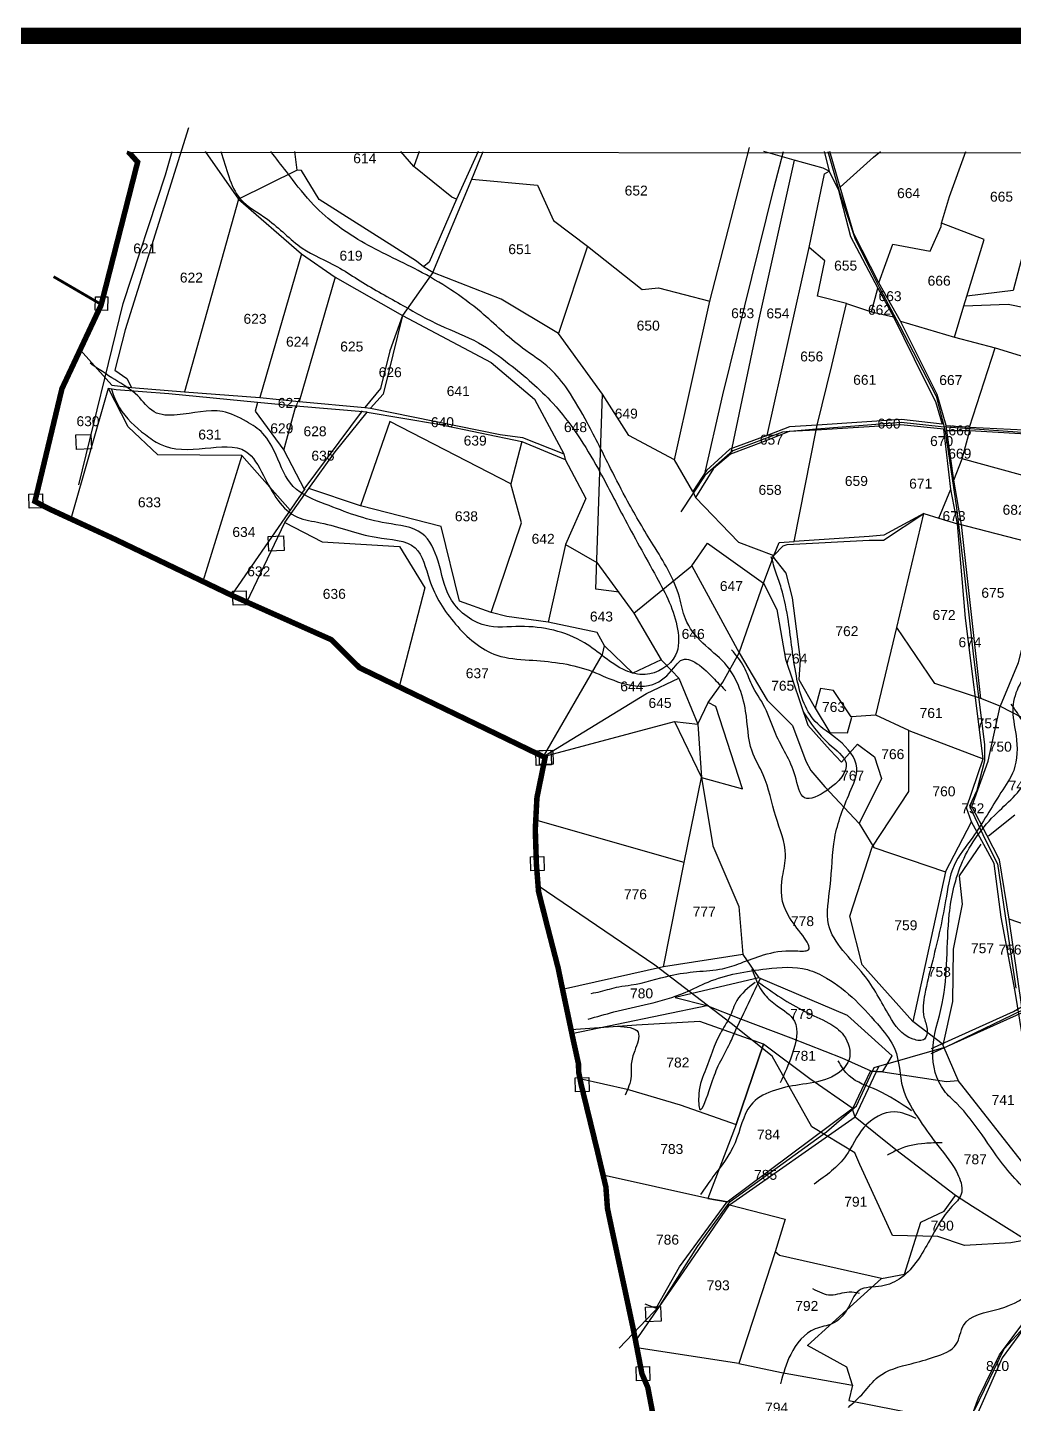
# Model space of a CAD drawing. Header units: inches. Extents: x 192867 to 224088, y 1602358 to 1617481.
# Drawn here: x 196895 to 198690, y 1614157 to 1616661 of the extents above; entities that cross this region are included whole.
import ezdxf
from ezdxf.enums import TextEntityAlignment as Align

# ---------------------------------------------------------------- set-up
doc = ezdxf.new("R2010")
doc.units = ezdxf.units.IN
doc.header["$LTSCALE"] = 15
doc.header["$MEASUREMENT"] = 0
doc.linetypes.add('ACAD_ISO02W100', pattern=[15, 12, -3])
doc.linetypes.add('HIDDEN2', pattern=[0.1875, 0.125, -0.0625])
for name, color, linetype in [('BOUNDRY STONES', 240, 'Continuous'), ('PLOT', 7, 'Continuous'), ('PLOTS NO', 7, 'Continuous'), ('ROAD', 1, 'Continuous'), ('STREAM', 4, 'Continuous'), ('text2', 7, 'Continuous'), ('VILLAGE BOUNDARY STONES', 1, 'Continuous'), ('VILLAGE BOUNDAY', 5, 'Continuous'), ('VILLAGE BOUNDRY', 5, 'Continuous'), ('WUA 8', 3, 'Continuous')]:
    doc.layers.add(name, color=color, linetype=linetype)
doc.styles.get("Standard").update_dxf_attribs({"font": 'arial.ttf'})

msp = doc.modelspace()

# ---------------------------------------------------------------- linework, layer by layer
at = {"layer": 'BOUNDRY STONES'}
for points in [[(197018.9, 1616171.8), (197041.5, 1616171.4), (197041.1, 1616146.7), (197018.4, 1616147.1)], [(196898.1, 1615812.5), (196922.6, 1615813.1), (196923.3, 1615787.6), (196898.7, 1615787)], [(197268.3, 1615636.1), (197292.9, 1615636.7), (197293.5, 1615611.2), (197269, 1615610.6)], [(197825.7, 1615346.7), (197850.2, 1615347.3), (197850.8, 1615321.8), (197826.3, 1615321.2)], [(197809.7, 1615153), (197834.2, 1615153.6), (197834.9, 1615128.1), (197810.3, 1615127.5)], [(197891.3, 1614751.5), (197915.8, 1614752.1), (197916.4, 1614726.6), (197891.9, 1614726)], [(198001.7, 1614225.8), (198026.2, 1614226.4), (198026.8, 1614200.9), (198002.3, 1614200.3)]]:
    msp.add_lwpolyline(points, close=True, dxfattribs=at)
at = {"layer": 'PLOT'}
for points in [[(197188.3, 1616479.2), (197073.2, 1616111.5), (197053.9, 1616038), (197075.7, 1616022.9), (197084.7, 1616006.7)], [(197218.6, 1616435.7), (197279, 1616349), (197393.5, 1616249.9), (197454.9, 1616207.5), (197577.3, 1616137.4), (197738.4, 1616052), (197816.9, 1615985.6), (197870.3, 1615885.9)], [(198104.9, 1615817.7), (198071.7, 1615875.2), (197988.7, 1615919.5), (197940.4, 1615994.5), (197861, 1616104.7), (197756.3, 1616167.1), (197632.2, 1616216), (197615.3, 1616225.9), (197602.7, 1616236.6), (197425.4, 1616348.5), (197393.6, 1616401.5), (197385.8, 1616401.7), (197381.1, 1616435.7)], [(197675.1, 1616349.3), (197666.8, 1616353.1), (197597.8, 1616408.3), (197574.3, 1616435.7)], [(197607.7, 1616435.7), (197597.8, 1616408.3)], [(197714.9, 1616435.7), (197675.1, 1616349.3), (197625.6, 1616234.7), (197615.3, 1616225.9)], [(197632.2, 1616216), (197703, 1616385.5), (197724, 1616435.7)], [(197703, 1616385.5), (197822.4, 1616374.7), (197851.9, 1616310.3), (197913.7, 1616264), (198012.8, 1616184.8), (198042.4, 1616187.7), (198135.8, 1616163.9), (198208, 1616443.1)], [(198343.4, 1616435.7), (198352.9, 1616400.2), (198369.5, 1616365.6), (198391.3, 1616281.5), (198441.1, 1616187.2), (198470, 1616135.4), (198526.1, 1616020.8), (198545.8, 1615981.5), (198558.2, 1615940.2), (198484, 1615948.4), (198330.9, 1615938.2), (198280.9, 1615935), (198240.1, 1615919.4), (198172.4, 1615894.5), (198129.7, 1615855.8), (198104.9, 1615817.7), (198110, 1615806.5)], [(198703, 1614880.6), (198679.9, 1615039.8), (198662.4, 1615147.6), (198639.1, 1615192.4), (198612.3, 1615245), (198641.7, 1615327.3), (198663.5, 1615427.5), (198628.2, 1615441.4), (198545.1, 1615468.6), (198475.8, 1615570.2), (198524.9, 1615777.4), (198552.1, 1615769), (198586.2, 1615758.8), (198574.2, 1615821.9), (198561, 1615930.7), (198483.3, 1615938.6), (198329.1, 1615928.9), (198280, 1615926.4), (198237.8, 1615910), (198173.4, 1615885.4), (198142.7, 1615859.1), (198110, 1615806.5), (198188.2, 1615725.7), (198252.4, 1615701.2), (198262, 1615724.9), (198289.2, 1615726.6), (198329.1, 1615928.9), (198330.9, 1615938.2), (198357.6, 1616046.7), (198384.1, 1616159.7), (198331.6, 1616172.5), (198344.9, 1616236.8), (198316.5, 1616261.5), (198344.5, 1616395.5), (198352.9, 1616400.2), (198341.8, 1616405.6), (198289.2, 1616420), (198233.9, 1616435.7)], [(198628.2, 1615441.4), (198593.3, 1615757.8), (198579.4, 1615837.9), (198566.5, 1615928.4), (198565.7, 1615937.7), (198549.2, 1615993.9), (198482.4, 1616127.5), (198443.1, 1616197.3), (198397.5, 1616286.3), (198373, 1616370.8), (198354, 1616435.7)], [(198373, 1616370.8), (198433.6, 1616425.5), (198445.8, 1616435.7)], [(198580.4, 1616098.3), (198597.6, 1616155.2), (198602.8, 1616172.7), (198634.6, 1616276), (198557, 1616305.3), (198571.6, 1616354.3), (198600.9, 1616435.7)], [(198289.2, 1616420), (198224.6, 1616130.9), (198173.4, 1615885.4)], [(197385.8, 1616401.7), (197279, 1616349), (197180.9, 1615998.9)], [(198443.1, 1616197.3), (198468.2, 1616267.4), (198536.5, 1616254.8), (198556.2, 1616299.6), (198557, 1616305.3)], [(197913.7, 1616264), (197861, 1616104.7)], [(198240.1, 1615919.4), (198316.5, 1616261.5)], [(197393.5, 1616249.9), (197317.8, 1615988.5)], [(198704.1, 1616247.3), (198687, 1616183.2), (198602.8, 1616172.7)], [(197632.2, 1616216), (197577.3, 1616137.4), (197541.8, 1615994.7), (197518.8, 1615968.9)], [(197454.9, 1616207.5), (197389.3, 1615981.3)], [(198429.8, 1616144.1), (198441.1, 1616187.2)], [(198071.7, 1615875.2), (198135.8, 1616163.9)], [(198384.1, 1616159.7), (198429.8, 1616144.1), (198470, 1616135.4)], [(198597.6, 1616155.2), (198678, 1616158.4), (198901.1, 1616112.8)], [(197577.3, 1616137.4), (197553.9, 1616073.1), (197537.1, 1616004.7), (197508.5, 1615970.2)], [(198482.4, 1616127.5), (198580.4, 1616098.3), (198654.3, 1616078.7), (198875.4, 1616010.8)], [(196991, 1616074.9), (197048.7, 1616011.1), (197084.7, 1616006.7), (197180.9, 1615998.9), (197317.8, 1615988.5), (197389.3, 1615981.3), (197508.5, 1615970.2), (197518.8, 1615968.9), (197754.5, 1615921.5), (197795, 1615915.8), (197870.3, 1615885.9), (197873, 1615875.8)], [(198608, 1615934.3), (198654.3, 1616078.7)], [(198566.5, 1615928.4), (198608.3, 1615928.3), (198854.5, 1615913.7), (199022.8, 1615904.7), (199329.5, 1615942.2), (199430.2, 1615978.1), (199548.7, 1616005.4), (199619.9, 1616021.6), (199661.4, 1616022.1)], [(197512.7, 1615962), (197383.2, 1615972.6), (197313.5, 1615979.6), (197152.4, 1615994.9), (197056.5, 1616002.5), (197042.1, 1616004.9), (196974.3, 1615767.7)], [(197373.2, 1615783.9), (197285.1, 1615883.3), (197132.3, 1615884), (197078.4, 1615935.3), (197042.9, 1616004.6)], [(197970.9, 1615634.6), (197928.4, 1615639.9), (197940.4, 1615994.5)], [(197313.5, 1615979.6), (197309.2, 1615963.4), (197361.3, 1615892.6), (197383.2, 1615972.6)], [(197361.3, 1615892.6), (197398.5, 1615822.1), (197504.3, 1615964)], [(197833.2, 1615335.4), (197940.5, 1615521.3), (197944.5, 1615537), (197931.3, 1615561.3), (197842.2, 1615579.9), (197767, 1615590.4), (197738.1, 1615597.8), (197680.9, 1615618.3), (197647.7, 1615754.2), (197500.9, 1615791.5), (197406.8, 1615823), (197454.6, 1615889.9), (197512.7, 1615962), (197642.7, 1615939.8), (197794.3, 1615908.6), (197873, 1615875.8), (197910.4, 1615804.9), (197873.2, 1615721.3), (197842.2, 1615579.9)], [(197738.1, 1615597.8), (197793.7, 1615760.8), (197774.1, 1615831.6), (197554, 1615944.8), (197500.9, 1615791.5)], [(198565.7, 1615937.7), (198608, 1615934.3), (198856.5, 1615922.7)], [(197794.3, 1615908.6), (197774.1, 1615831.6)], [(198579.4, 1615837.9), (198594.3, 1615877), (198608.3, 1615928.3)], [(198854.5, 1615913.7), (198830.8, 1615812), (198812, 1615702.3), (198747.6, 1615716.9), (198586.2, 1615758.8)], [(197285.1, 1615883.3), (197214.1, 1615654.1)], [(199022.8, 1615904.7), (198999.1, 1615796.4), (198830.8, 1615812), (198594.3, 1615877)], [(197399.4, 1615822.3), (197266, 1615629.1)], [(197294, 1615616.6), (197363.5, 1615761.4), (197406.8, 1615823)], [(198552.1, 1615769), (198574.2, 1615821.9)], [(197363.5, 1615761.4), (197430.8, 1615726), (197571.5, 1615717.3), (197617.8, 1615642.3), (197570.9, 1615462.3)], [(197873.2, 1615721.3), (197930.3, 1615688.3), (197997.9, 1615596.4), (198047.2, 1615511.5), (198066.7, 1615491.6), (198079.2, 1615478.3), (198113.9, 1615394.5), (198133, 1615434.1), (198159.7, 1615470.8), (198189, 1615524), (198233.6, 1615650.7), (198252.4, 1615701.2), (198268.9, 1615718.8), (198276.1, 1615720.9), (198425.7, 1615729), (198451.3, 1615729.3), (198524.9, 1615777.4), (198452.3, 1615738), (198425.5, 1615735.9), (198289.2, 1615726.6)], [(198103.1, 1615682.7), (198189, 1615524), (198239.9, 1615438.2), (198285.9, 1615391.9), (198310.2, 1615327.4), (198319.5, 1615310.1), (198344.7, 1615280.3), (198407.4, 1615214), (198434, 1615170.1), (198564, 1615126.2), (198611.2, 1615217.1), (198602.4, 1615242.6), (198632.8, 1615331.3), (198600.6, 1615587), (198586.2, 1615758.8)], [(197997.9, 1615596.4), (198103.1, 1615682.7), (198131.5, 1615723.6), (198233.6, 1615650.7)], [(198747.6, 1615716.9), (198696.6, 1615506.2), (198663.5, 1615427.5), (198742.1, 1615386.5), (198797, 1615354.2), (198951.1, 1615300.6)], [(198249.1, 1615700.6), (198273.8, 1615668.8), (198285.6, 1615624.5), (198300, 1615511.6), (198297.5, 1615475.4), (198327.6, 1615423.8)], [(198233.6, 1615650.7), (198257.7, 1615602.7), (198273.3, 1615512.5), (198314.1, 1615392.6), (198354.7, 1615347.4), (198374.9, 1615325.5), (198404.4, 1615358.1), (198435.3, 1615335.3), (198447.6, 1615295.5), (198407.4, 1615214)], [(198437.7, 1615410.8), (198475.8, 1615570.2)], [(198047.2, 1615511.5), (197996.1, 1615487.3), (197944.5, 1615537)], [(197833.2, 1615335.4), (198020.8, 1615450.1), (198079.2, 1615478.3)], [(198560.4, 1614811.1), (198504.6, 1614853.6), (198413, 1614956.9), (198390.1, 1615045.4), (198431.1, 1615171), (198497.3, 1615271.8), (198497.6, 1615383.1), (198437.7, 1615410.8), (198393, 1615407.7), (198360.4, 1615455.9), (198336.9, 1615459.6), (198327.6, 1615423.8), (198354.1, 1615379.5), (198386.2, 1615378.7), (198393.7, 1615407.1)], [(198051.3, 1614953.3), (198089, 1615143.1), (198120.5, 1615297.2), (198195.4, 1615276.8), (198146.8, 1615426.7), (198133, 1615434.1)], [(197833.2, 1615335.4), (198071.3, 1615399.4), (198113.9, 1615394.5), (198120.5, 1615297.2), (198141.1, 1615173.5), (198188.8, 1615063.1), (198196, 1614975.9), (198224.9, 1614933)], [(198071.3, 1615399.4), (198120.5, 1615297.2)], [(198497.6, 1615383.1), (198632.8, 1615331.3)], [(198089, 1615143.1), (197819.4, 1615220.2)], [(198772.8, 1614513.8), (198732.8, 1614651.1), (198691, 1614908.3), (198665.6, 1615043.3), (198653, 1615141), (198611.2, 1615217.1)], [(198690.4, 1615229.2), (198642.3, 1615190.8)], [(198628.2, 1615176), (198589.1, 1615118.4), (198594.4, 1615067.2), (198578.3, 1614985.1), (198576.7, 1614889.9), (198559.1, 1614811), (198588.5, 1614743.4)], [(198564, 1615126.2), (198504.6, 1614853.6)], [(198856.3, 1614978.9), (198679.9, 1615039.8)], [(198196, 1614975.9), (198051.3, 1614953.3), (197868.1, 1614911.9)], [(197885, 1614831.8), (198130.1, 1614882.7), (198191.8, 1614858.7), (198283.1, 1614824.3), (198375.6, 1614787.4), (198428.4, 1614763.8), (198450.5, 1614762.7), (198467.2, 1614791.4), (198386.1, 1614864.4), (198224.9, 1614933), (198072.5, 1614897.6), (198130.1, 1614882.7)], [(198538.8, 1614804.4), (198688, 1614871.8), (198821.2, 1614949.8)], [(198538.4, 1614795.4), (198705.6, 1614871)], [(198606.7, 1614121.5), (198624.3, 1614169.7), (198662.5, 1614247.6), (198708.6, 1614309.2), (198761.3, 1614352.8), (198796.3, 1614394.4), (198723.8, 1614432.6), (198706.3, 1614458.9), (198613.1, 1614517.1), (198582.6, 1614537.6), (198473.7, 1614620.5), (198400.1, 1614679.6), (198394.5, 1614696.2), (198317.6, 1614749.7), (198233.3, 1614812.7), (198117.7, 1614853.8), (198002.8, 1614847), (197883.6, 1614838.5)], [(198017.9, 1614340.3), (198038.1, 1614332.2), (198080.4, 1614407.5), (198167.1, 1614525.6), (198396.4, 1614696.8), (198428.1, 1614763.7), (198450.4, 1614762.5), (198565.9, 1614744.9), (198586.4, 1614746.5), (198708.3, 1614591.2), (198772.8, 1614513.8), (198818.2, 1614499.4), (198836.8, 1614528.8), (198873.6, 1614519.8), (198887.8, 1614619.7), (198852.8, 1614686.6), (198888.5, 1614780.6), (198715.4, 1614843.6)], [(197899.6, 1614750.4), (197985.8, 1614730.5), (198082, 1614702.1), (198183.5, 1614666.2), (198233.3, 1614812.7), (198183.5, 1614666.2), (198132.3, 1614532.2), (198167.1, 1614525.6), (198132.3, 1614532.2), (197941.8, 1614574.3)], [(198000.9, 1614272.5), (198087.9, 1614398.3), (198171.6, 1614520.6), (198400, 1614680.3), (198443.7, 1614773)], [(198395.3, 1614192.3), (198385.1, 1614224.9), (198313.5, 1614264.4), (198359, 1614305.9), (198448.1, 1614386.3), (198489.4, 1614394.2), (198519.6, 1614488.9), (198561.9, 1614508.8), (198582.6, 1614537.6)], [(198171.6, 1614520.6), (198272.9, 1614494.3), (198254.4, 1614435), (198188.4, 1614232), (198003.2, 1614260.5)], [(198448.1, 1614386.3), (198262.7, 1614428.4), (198254.4, 1614435)], [(198642.1, 1613898.6), (198656.1, 1613937.5), (198724.2, 1613946.5), (198810.4, 1613904.1), (198724.2, 1613946.5), (198800.6, 1614220.4), (198782.8, 1614241.8), (198719.9, 1614262.5), (198715.2, 1614300), (198712.6, 1614303.8), (198667.5, 1614242.2), (198616.3, 1614126.7), (198608.1, 1614092.3), (198576.6, 1613975)], [(198188.4, 1614232), (198266.1, 1614215.6), (198395.3, 1614192.3), (198388.8, 1614164.4), (198606.7, 1614121.5)]]:
    msp.add_lwpolyline(points, dxfattribs=at)
at = {"layer": 'ROAD'}
for points in [[(196988.8, 1615829.8), (197069.5, 1616159.4), (197146, 1616393.6), (197158.1, 1616435.7)], [(198124.7, 1615841.9), (198159.3, 1615993.1), (198252.1, 1616368.4), (198270, 1616435.7)], [(198350.6, 1616435.7), (198371.2, 1616363.7), (198400.1, 1616276.4), (198444.5, 1616188.2), (198480.4, 1616119.3), (198547, 1615991.1), (198563.6, 1615927.2), (198584.3, 1615787.8), (198597.3, 1615674.9), (198614.4, 1615522.4), (198635.3, 1615357), (198635.2, 1615327.8), (198621.2, 1615274.1), (198607.9, 1615245.6), (198636.7, 1615183.6), (198658.7, 1615140.2), (198692.3, 1614914.2)], [(199837.2, 1616134.2), (199746.8, 1616071.7), (199667, 1616028.2), (199629.2, 1616024.6), (199397.4, 1615972.5), (199326.9, 1615944.8), (199082.3, 1615920.3), (199027.8, 1615909.6), (198721.4, 1615923.7), (198556.6, 1615935.4), (198483.6, 1615943.1), (198322.6, 1615930.4), (198268.1, 1615925.3), (198177.4, 1615891.6), (198126.5, 1615846.8), (198082.9, 1615780.7)], [(198434.5, 1614770), (198565.4, 1614808), (198721.3, 1614882.8), (198824.5, 1614949.5), (198999.2, 1615081), (199156.5, 1615199.5), (199225.3, 1615254.7), (199352.9, 1615430.1), (199526.2, 1615606), (199594.2, 1615677.7), (199682.4, 1615745.7), (199777.8, 1615802.4), (199782.3, 1615805.9)], [(198617.2, 1614147.1), (198671.1, 1614258.4), (198729.5, 1614322.3), (198797.9, 1614388.2), (198792.7, 1614434.8), (198745.6, 1614462.5), (198683.3, 1614451.2), (198598.9, 1614446.6), (198550.1, 1614462.8), (198468.1, 1614464.7), (198408.5, 1614594), (198399.6, 1614614.7), (198321.4, 1614662.2), (198249.4, 1614790.6), (198174.7, 1614850.4), (198036, 1614956.3), (197823.7, 1615100.2)], [(197971.2, 1614259.9), (198045.9, 1614338.5), (198113.6, 1614444.9), (198173, 1614526.7), (198347.8, 1614653.3), (198402.2, 1614700.3), (198434.5, 1614770)]]:
    msp.add_lwpolyline(points, dxfattribs=at)
at = {"layer": 'STREAM'}
for points, knots in [([(197246.8, 1616435.7), (197258.1, 1616406.1), (197265.8, 1616350), (197340.4, 1616311.9), (197388.4, 1616257.1), (197451.3, 1616232.7), (197508.3, 1616194.5), (197571.1, 1616160.1), (197642.8, 1616118.4), (197714.4, 1616092.6), (197781.9, 1616042.1), (197863.7, 1615972.7), (197927, 1615873.4), (197982, 1615763.7), (198035.4, 1615669.4), (198079, 1615587.8), (198081.1, 1615510.4), (198027.4, 1615478.4), (197963.7, 1615495), (197904.8, 1615556.8), (197810.1, 1615577.1), (197720.3, 1615565.3), (197655.8, 1615618.3), (197646.3, 1615686.7), (197617, 1615752.8), (197528, 1615759), (197454.2, 1615787.7), (197371.9, 1615819.9), (197350.7, 1615878.6), (197328.1, 1615923.6), (197290.8, 1615947.2), (197239.2, 1615973), (197182.5, 1615954.7), (197122.2, 1615956.1), (197095.7, 1615997), (197052.9, 1616020.9), (197024, 1616040.6), (197009.2, 1616050.7)], [191.835668, 191.835668, 191.835668, 191.835668, 284.929674, 346.481786, 428.840628, 501.21633, 544.460866, 634.578171, 716.010995, 792.941331, 860.998753, 967.306455, 1113.330002, 1209.323399, 1336.017288, 1438.524206, 1485.851564, 1551.547626, 1587.870318, 1677.710905, 1797.992218, 1862.544997, 1943.271789, 2013.354573, 2071.457799, 2138.807573, 2255.070204, 2321.711221, 2386.712128, 2432.857954, 2469.865944, 2516.930639, 2599.298954, 2642.031661, 2683.608429, 2734.345503, 2788.43247, 2788.43247, 2788.43247, 2788.43247]), ([(197920.2, 1614904.8), (197925.9, 1614905.9), (197942.7, 1614909.2), (197966.4, 1614917.2), (198009.9, 1614921.4), (198055.7, 1614937.3), (198111.5, 1614945.4), (198155.3, 1614946.9), (198195, 1614960.9), (198237.7, 1614977.6), (198274.7, 1614984.5), (198336.9, 1614978.1), (198263, 1615050.6), (198264.4, 1615104.6), (198278.9, 1615167.9), (198251.6, 1615228.2), (198240.9, 1615293.8), (198204.3, 1615352), (198205.3, 1615425.7), (198176.7, 1615499.8), (198121.5, 1615540), (198089.4, 1615580.4), (198078.5, 1615647.9), (198034.9, 1615716.5), (197989.5, 1615792.1), (197951.6, 1615867.1), (197917.3, 1615935.8), (197882.5, 1615997.5), (197844.7, 1616046.4), (197783.2, 1616083.2), (197713.1, 1616155), (197613.2, 1616219.2), (197500.3, 1616268.4), (197417.5, 1616329.9), (197371.4, 1616393.1), (197347.2, 1616423.7), (197337.6, 1616435.7)], [0, 0, 0, 0, 1.689878, 5.073348, 7.322631, 14.53612, 19.252728, 23.928308, 27.327752, 31.654464, 37.158478, 39.517468, 46.199966, 53.63578, 57.51862, 64.599417, 72.383165, 77.068347, 84.327881, 93.662754, 98.99388, 104.305099, 108.324464, 118.798345, 127.827198, 134.447094, 143.557928, 150.466451, 155.366781, 161.548998, 171.331692, 184.833383, 196.215861, 207.691762, 214.64681, 219.200568, 219.200568, 219.200568, 219.200568]), ([(199697.9, 1616435.7), (199683.5, 1616418.4), (199654.2, 1616384.2), (199659.8, 1616320.9), (199670, 1616263.5), (199689.1, 1616212), (199691.9, 1616157.4), (199707, 1616098.4), (199675, 1616034.8), (199668.2, 1615955.6), (199617.5, 1615898.7), (199569.8, 1615846.9), (199508.6, 1615789.3), (199432.4, 1615747.7), (199371.2, 1615690.7), (199330.6, 1615653.4), (199298.2, 1615604.9), (199259.1, 1615554.7), (199179.1, 1615525.8), (199095.6, 1615568.2), (199032.9, 1615622.2), (198981.6, 1615696.5), (198904.4, 1615694.3), (198831.9, 1615709.5), (198828.4, 1615811.7), (198834.4, 1615723.6), (198816.6, 1615682.9), (198807.5, 1615631.3), (198810.5, 1615577.4), (198772.9, 1615534.1), (198716.6, 1615501.6), (198678.5, 1615436.3), (198695.4, 1615370.5), (198695.4, 1615313.6), (198654.6, 1615256.4), (198622.8, 1615197.2), (198573.5, 1615138.6), (198563.1, 1615055.4), (198544.3, 1614977.8), (198526.7, 1614909.2), (198520.8, 1614866.9), (198532.9, 1614842.5), (198529.1, 1614816.6), (198487.8, 1614823), (198456, 1614872), (198418, 1614947.6), (198339.1, 1615012.8), (198358.3, 1615106.7), (198357.5, 1615188.5), (198383.7, 1615256.7), (198413.3, 1615320.1), (198372.5, 1615367.6), (198313.3, 1615401.3), (198289.1, 1615487.1), (198281.7, 1615568.4), (198270.1, 1615631.6), (198255.9, 1615669.8), (198250.3, 1615689), (198247.3, 1615699)], [1694.445512, 1694.445512, 1694.445512, 1694.445512, 1760.108555, 1823.843608, 1873.816387, 1937.20548, 1985.976132, 2038.046293, 2113.854856, 2189.299557, 2270.660303, 2333.149456, 2402.466518, 2521.119223, 2590.999723, 2653.076005, 2685.213638, 2765.925882, 2840.909141, 2917.610454, 3029.956773, 3096.881415, 3166.667076, 3250.004297, 3294.141674, 3349.151643, 3392.347459, 3452.320927, 3497.837586, 3550.142559, 3611.213724, 3696.716201, 3748.738608, 3812.113791, 3858.745668, 3954.719393, 4016.277084, 4082.381665, 4199.855139, 4256.204505, 4297.934548, 4320.716423, 4339.47496, 4360.09916, 4420.425561, 4509.246172, 4620.137331, 4689.54735, 4778.339213, 4865.542799, 4911.649434, 4971.518518, 5026.597032, 5116.115418, 5216.124986, 5278.177516, 5306.845757, 5338.163661, 5338.163661, 5338.163661, 5338.163661]), ([(197914.7, 1614858.1), (197930.2, 1614862.6), (197966.5, 1614873.1), (198026.1, 1614885.7), (198084.5, 1614901.4), (198150.9, 1614937), (198226.6, 1614949.2), (198302.5, 1614955.8), (198377.7, 1614919.6), (198427.6, 1614866), (198481.7, 1614798.8), (198479.3, 1614732), (198515.5, 1614676.2), (198552.1, 1614624.5), (198585.5, 1614586.4), (198599.2, 1614539.3), (198562.7, 1614506.6), (198534.5, 1614453.5), (198499.8, 1614392.6), (198448.8, 1614368.8), (198401, 1614373.2), (198388.9, 1614328.4), (198361.3, 1614301.6), (198315.3, 1614296.2), (198279.6, 1614251.8), (198269.3, 1614213.1), (198264.5, 1614195.1)], [0, 0, 0, 0, 4.753746, 11.140067, 18.005136, 22.480817, 33.189331, 40.505888, 44.234708, 57.292656, 61.935625, 69.025053, 75.691418, 81.09073, 87.703249, 91.007848, 93.773242, 100.965691, 109.330466, 113.241293, 117.304358, 121.421486, 124.959057, 128.177993, 134.503892, 140.050213, 140.050213, 140.050213, 140.050213])]:
    msp.add_open_spline(points, degree=3, knots=knots, dxfattribs=at)
for points in [[(197047.5, 1616004.6), (197062.5, 1615969.9), (197109.7, 1615921), (197136.4, 1615903.5), (197218.4, 1615896.2), (197292.3, 1615890.5), (197324.4, 1615846.6), (197386.4, 1615770.8), (197427.7, 1615760.7), (197529, 1615734.3), (197600.4, 1615714.9), (197626.2, 1615657.1), (197673.5, 1615576.4), (197748.8, 1615519.9), (197807.4, 1615511.1), (197914.6, 1615493.1), (197968.1, 1615471.7), (198032.1, 1615466.8), (198070.5, 1615496.8), (198082.7, 1615510), (198144.1, 1615476.5), (198164.8, 1615455.1)], [(198305.6, 1615416.9), (198352.4, 1615358.8), (198383.5, 1615323.5), (198349.6, 1615274.6), (198308, 1615260.6), (198290.9, 1615300.3), (198255.8, 1615376.2), (198235.9, 1615424.9), (198212, 1615466.6), (198198.4, 1615498.2), (198175.5, 1615529.5)], [(201245.9, 1613153.1), (201184.5, 1613141.7), (201129.9, 1613134.4), (201038.8, 1613141.1), (200902, 1613191.7), (200752.9, 1613244.5), (200565.3, 1613312.1), (200509.8, 1613363.4), (200432.8, 1613401), (200317.1, 1613475), (200196.7, 1613518.6), (200119.5, 1613546.4), (199904.4, 1613616.9), (199854.8, 1613615.6), (199729.8, 1613646.1), (199627.9, 1613661.4), (199508.5, 1613697.9), (199437.6, 1613745.3), (199314.6, 1613864.7), (199198.7, 1614007), (199124.8, 1614132.3), (199111, 1614219.8), (199017.4, 1614319.9), (198877.1, 1614428.4), (198744.9, 1614517.6), (198673.8, 1614587.5), (198584.7, 1614704.5), (198561.9, 1614728.1), (198541, 1614798.6), (198558.2, 1614886.3), (198571.2, 1615048.9), (198595.1, 1615144.6), (198658, 1615233.4), (198714.6, 1615301.4), (198719, 1615338.3), (198700.9, 1615405), (198683.7, 1615430.8)], [(198218.1, 1614924.6), (198185, 1614892.1), (198171.7, 1614861.4), (198155.1, 1614832.7), (198128.6, 1614767.2), (198115.8, 1614722), (198117.9, 1614694), (198137.1, 1614735.3), (198151.2, 1614773.3), (198170.6, 1614810.4), (198182, 1614835.8), (198203.2, 1614880.3), (198227.2, 1614931.2)], [(198211.9, 1614949.3), (198235.6, 1614902.4), (198258.2, 1614882.5), (198289.5, 1614854.6), (198285.6, 1614794.2), (198263.7, 1614742.4)], [(198223.2, 1614925.8), (198308.6, 1614872), (198352, 1614850.9), (198378.9, 1614829.1), (198389, 1614784.8), (198350.8, 1614750), (198298.2, 1614738.6), (198210.2, 1614701.8), (198181.7, 1614633.1), (198141.5, 1614571.2), (198118.9, 1614539.2)], [(197967.4, 1614845), (198005.3, 1614834.1), (197999.3, 1614800.6), (197993, 1614776.4), (197992.8, 1614754.6), (197981.7, 1614719.8)], [(198502.3, 1614691.6), (198440.2, 1614728.8), (198389, 1614755), (198369.1, 1614782.5)], [(198511.2, 1614677.3), (198472.1, 1614689.4), (198415.7, 1614661), (198383.2, 1614609.6), (198325.6, 1614558.2)], [(198558, 1614633.2), (198526.6, 1614632), (198477.9, 1614620.6), (198458.5, 1614610.5)], [(198387.6, 1614152.1), (198415.1, 1614178.6), (198441.8, 1614207.5), (198501.6, 1614231.5), (198544.5, 1614243.8), (198583.8, 1614267), (198596.7, 1614300.9), (198662.5, 1614331.4), (198723.7, 1614368.1), (198753.2, 1614421.9), (198772.3, 1614440.6), (198840.2, 1614399.9), (198899.7, 1614353.4), (198978.9, 1614281.2), (199058.8, 1614203.3), (199072.4, 1614141.3), (199113.1, 1614052.5), (199206.8, 1613924.7), (199291.9, 1613841.3), (199316.1, 1613823.1), (199417.3, 1613728.2), (199509.4, 1613687.2), (199607.4, 1613636.6), (199769.3, 1613553.9), (199911.8, 1613532.8), (200019.4, 1613523.4), (200100.9, 1613482), (200163.8, 1613474), (200201.7, 1613472.4), (200259.3, 1613441.9), (200367.3, 1613378.4), (200456.2, 1613323.1), (200567.3, 1613273), (200666.5, 1613223), (200790.7, 1613163.1), (200943.8, 1613112.9), (201017.7, 1613077.4)], [(198322.7, 1614368.2), (198356, 1614356.6), (198389.2, 1614362.2), (198407.3, 1614359.8)]]:
    msp.add_spline(points, degree=3, dxfattribs=at)
at = {"layer": 'text2', "color": 5, "const_width": 30}
msp.add_lwpolyline([(195040, 1616646.3), (204931.9, 1616646.3), (204931.9, 1604075), (195040, 1604075)], close=True, dxfattribs=at)
at = {"layer": 'VILLAGE BOUNDARY STONES'}
for points in [[(196983.4, 1615920.4), (197010.8, 1615921.5), (197011.9, 1615894.9), (196984.4, 1615893.9)], [(197333.2, 1615735.6), (197360.6, 1615736.7), (197361.7, 1615710.1), (197334.2, 1615709)], [(197819.2, 1615345.9), (197846.7, 1615347), (197847.7, 1615320.4), (197820.3, 1615319.3)], [(198018.7, 1614334.3), (198046.2, 1614335.4), (198047.2, 1614308.8), (198019.8, 1614307.7)]]:
    msp.add_lwpolyline(points, close=True, dxfattribs=at)
at = {"layer": 'VILLAGE BOUNDAY', "linetype": 'ACAD_ISO02W100', "ltscale": 0.2, "const_width": 5}
msp.add_lwpolyline([(197029.4, 1616157.8), (196942.8, 1616208.3)], dxfattribs=at)
at = {"layer": 'VILLAGE BOUNDRY', "color": 5, "linetype": 'HIDDEN2', "ltscale": 14, "const_width": 10}
for points in [[(198042.3, 1614087.6), (198023, 1614188.6), (198012.4, 1614213), (197997.4, 1614290.8), (197981.5, 1614365.5), (197957.9, 1614475.1), (197949.7, 1614513.8), (197946.9, 1614552.6), (197931.8, 1614616.6), (197902, 1614738.6), (197897.4, 1614761.5), (197897, 1614776.9), (197887.3, 1614821), (197868.3, 1614911.2), (197860, 1614951.3), (197837, 1615040.2), (197824.4, 1615090.5), (197820.5, 1615140.1), (197818.5, 1615202.9), (197821.5, 1615260.9), (197836.4, 1615333.8), (197499, 1615497.1), (197447.5, 1615548.2), (197279.1, 1615623.2), (197267.7, 1615628.3), (197055.9, 1615730), (196933.2, 1615786.7), (196908.9, 1615799.6), (196958, 1616004.5), (197029.1, 1616156.3), (197029.1, 1616156.3), (197095.6, 1616416.6), (197080.8, 1616433.1), (197081.8, 1616435.7)], [(197029.1, 1616156.3), (197029.1, 1616156.3), (196958, 1616004.5), (196908.9, 1615799.6), (196933.2, 1615786.7), (197055.9, 1615730), (197267.7, 1615628.3), (197279.1, 1615623.2), (197447.5, 1615548.2), (197499, 1615497.1), (197836.4, 1615333.8), (197821.5, 1615260.9), (197818.5, 1615202.9), (197820.5, 1615140.1), (197824.4, 1615090.5), (197837, 1615040.2), (197860, 1614951.3), (197868.3, 1614911.2), (197887.3, 1614821), (197897, 1614776.9), (197897.4, 1614761.5), (197902, 1614738.6), (197931.8, 1614616.6), (197946.9, 1614552.6), (197949.7, 1614513.8), (197957.9, 1614475.1), (197981.5, 1614365.5), (197997.4, 1614290.8), (198012.4, 1614213), (198023, 1614188.6), (198042.3, 1614087.6)]]:
    msp.add_lwpolyline(points, dxfattribs=at)
at = {"layer": 'VILLAGE BOUNDRY', "linetype": 'HIDDEN2', "ltscale": 14, "const_width": 8}
msp.add_lwpolyline([(197081.8, 1616435.7), (197080.8, 1616433.1), (197095.6, 1616416.6), (197029.1, 1616156.3)], dxfattribs=at)
at = {"layer": 'WUA 8', "color": 0}
msp.add_lwpolyline([(197081.3, 1616434.4), (202413.5, 1616430.8)], dxfattribs=at)

# ---------------------------------------------------------------- texts
at = {"layer": 'PLOTS NO'}
for s, p in [('614', (197508.5, 1616423.5)), ('652', (198002, 1616364.8)), ('664', (198497.2, 1616360.1)), ('665', (198666.1, 1616353.7)), ('621', (197108.6, 1616259.6)), ('651', (197790.5, 1616258.2)), ('619', (197483.5, 1616246.4)), ('655', (198382.7, 1616228.4)), ('622', (197193.3, 1616206.6)), ('666', (198552.7, 1616200.8)), ('663', (198463.4, 1616172.8)), ('623', (197309, 1616131.6)), ('653', (198195.5, 1616141.8)), ('654', (198259.7, 1616141.4)), ('662', (198444.3, 1616148)), ('650', (198023.8, 1616119.3)), ('624', (197386.4, 1616090)), ('625', (197484.9, 1616081.2)), ('656', (198321, 1616063.1)), ('626', (197554.8, 1616034.5)), ('641', (197678.5, 1616000.1)), ('661', (198417.3, 1616020.6)), ('667', (198573.9, 1616020.2)), ('627', (197371.4, 1615978.7)), ('649', (197983.9, 1615959.3)), ('630', (197005.4, 1615945.4)), ('629', (197357.7, 1615932.5)), ('628', (197418.1, 1615927.1)), ('640', (197649.7, 1615943.6)), ('648', (197891.6, 1615934.6)), ('660', (198461.6, 1615941.1)), ('668', (198590.5, 1615928.6)), ('631', (197226.9, 1615921.1)), ('639', (197709.3, 1615910.1)), ('657', (198247.7, 1615911.8)), ('670', (198557.2, 1615909.2)), ('635', (197432.5, 1615882.6)), ('669', (198590.2, 1615886.5)), ('659', (198402.2, 1615836.7)), ('671', (198519.1, 1615831.9)), ('658', (198245.3, 1615820.5)), ('633', (197117.1, 1615797.9)), ('673', (198579.7, 1615772.9)), ('682', (198689, 1615784.3)), ('638', (197693.3, 1615772.5)), ('634', (197288.8, 1615743.9)), ('642', (197832.8, 1615731.5)), ('632', (197315.8, 1615672.4)), ('636', (197453.1, 1615631.4)), ('647', (198175, 1615645.6)), ('675', (198650.4, 1615633.3)), ('643', (197938.8, 1615590.2)), ('672', (198561.6, 1615593)), ('646', (198105.6, 1615558.6)), ('762', (198385, 1615563.6)), ('674', (198608.8, 1615543.4)), ('764', (198292.2, 1615513.8)), ('637', (197713.1, 1615487.1)), ('644', (197994, 1615463.1)), ('765', (198268.3, 1615464.3)), ('645', (198045.3, 1615433)), ('763', (198360.7, 1615425.7)), ('761', (198538.1, 1615414.8)), ('751', (198641.9, 1615396.1)), ('750', (198663.8, 1615353.5)), ('766', (198468.4, 1615339.9)), ('767', (198395.4, 1615301)), ('760', (198561.4, 1615272.3)), ('749', (198700.2, 1615282.9)), ('752', (198613.8, 1615241.5)), ('776', (198000.5, 1615085.2)), ('777', (198125.7, 1615053.6)), ('778', (198304.3, 1615036.3)), ('759', (198492.2, 1615028.8)), ('757', (198631.5, 1614987)), ('756', (198681.5, 1614984.5)), ('758', (198553, 1614944.1)), ('780', (198011.7, 1614904.9)), ('779', (198302.8, 1614867.6)), ('782', (198077.7, 1614779.2)), ('781', (198307.9, 1614791.4)), ('741', (198669, 1614711)), ('784', (198242.4, 1614648.2)), ('783', (198066.6, 1614621.9)), ('787', (198618.4, 1614603.2)), ('785', (198237.2, 1614574.9)), ('791', (198401.1, 1614526)), ('790', (198558.3, 1614482.5)), ('786', (198058.9, 1614457.1)), ('793', (198151, 1614374)), ('792', (198312, 1614336.6)), ('810', (198658.9, 1614227.3)), ('794', (198257.3, 1614151.7))]:
    msp.add_text(s, height=18, dxfattribs=at).set_placement(p, align=Align.MIDDLE_CENTER)

doc.saveas('drawing.dxf')
